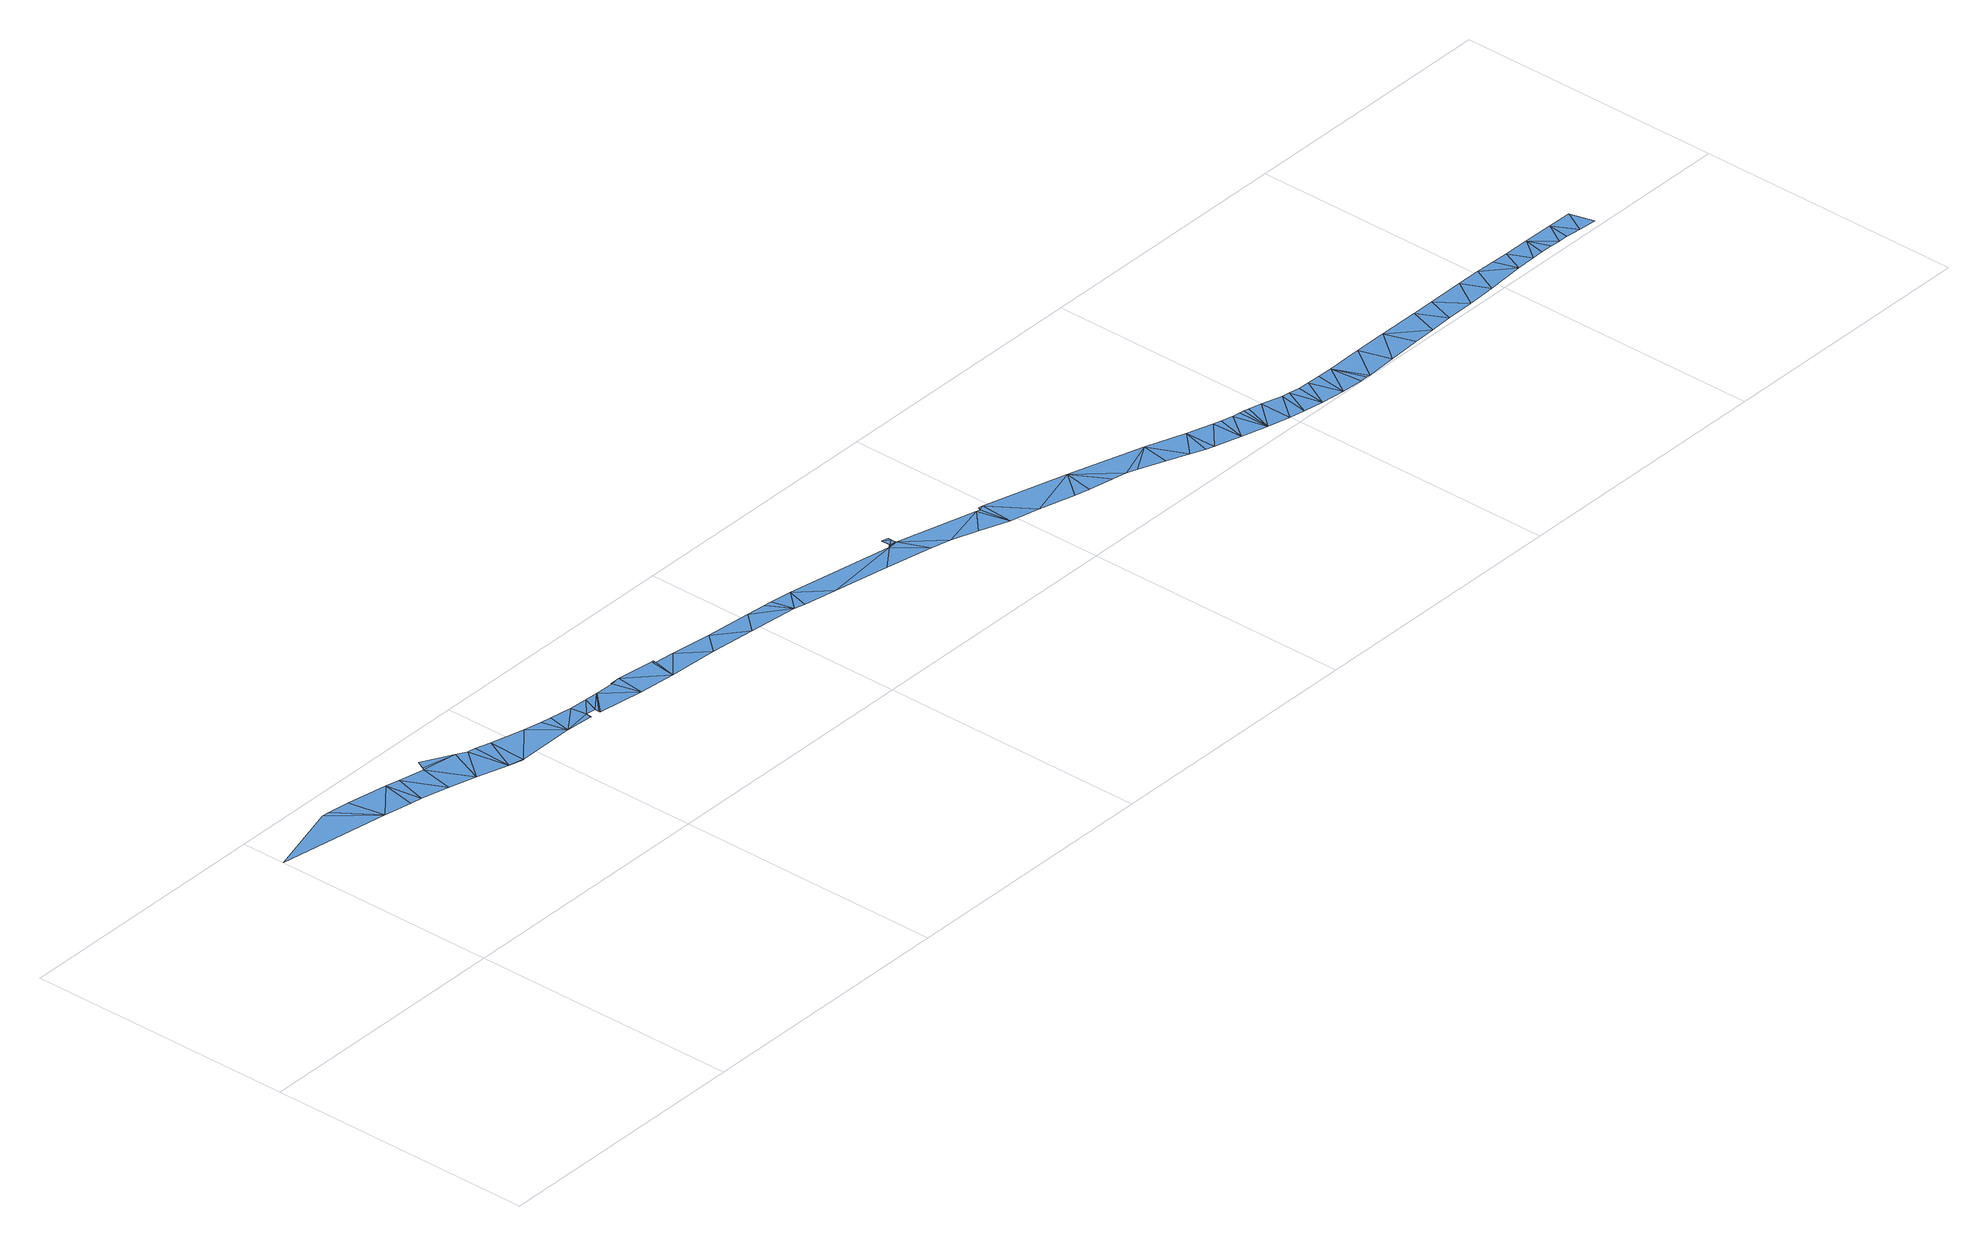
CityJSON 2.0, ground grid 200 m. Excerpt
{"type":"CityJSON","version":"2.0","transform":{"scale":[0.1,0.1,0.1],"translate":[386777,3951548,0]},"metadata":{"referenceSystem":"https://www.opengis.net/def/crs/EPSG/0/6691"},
"CityObjects":{
"waterbody1":{"type":"WaterBody","attributes":{"name":"神田川","class":"1030"},"geometry":[{"type":"MultiSurface","lod":"1","boundaries":[[[0,1,2]],[[3,0,2]],[[4,3,2]],[[5,4,2]],[[5,2,6]],[[5,6,7]],[[8,5,7]],[[8,7,9]],[[9,10,8]],[[10,9,11]],[[12,13,14]],[[12,10,11]],[[14,10,12]],[[15,12,11]],[[15,11,16]],[[17,15,16]],[[18,17,16]],[[16,19,20]],[[18,16,20]],[[21,18,20]],[[21,20,22]],[[23,21,22]],[[24,23,22]],[[25,24,22]],[[26,25,22]],[[26,22,27]],[[27,28,26]],[[29,25,26]],[[29,26,30]],[[31,32,33]],[[31,30,32]],[[31,29,30]],[[31,33,34]],[[35,31,34]],[[36,35,34]],[[36,37,35]],[[36,34,38]],[[39,36,38]],[[40,39,38]],[[41,40,38]],[[40,42,39]],[[41,38,43]],[[44,41,43]],[[44,43,45]],[[46,44,45]],[[46,45,47]],[[48,46,47]],[[49,48,47]],[[50,49,47]],[[50,47,51]],[[50,51,52]],[[53,50,52]],[[53,52,54]],[[53,54,55]],[[56,57,53]],[[58,56,53]],[[59,60,53]],[[58,53,60]],[[60,61,58]],[[62,58,61]],[[61,63,62]],[[59,53,55]],[[59,55,64]],[[65,59,64]],[[65,64,66]],[[65,66,67]],[[68,65,67]],[[69,68,67]],[[69,70,68]],[[69,67,71]],[[72,69,71]],[[72,71,73]],[[72,73,74]],[[72,74,75]],[[72,75,76]],[[77,72,76]],[[77,76,78]],[[77,78,79]],[[77,79,80]],[[81,77,80]],[[81,80,82]],[[81,82,83]],[[84,81,83]],[[84,83,85]],[[86,84,85]],[[87,86,85]],[[87,85,88]],[[89,87,88]],[[90,89,88]],[[91,90,88]],[[92,91,88]],[[92,88,93]],[[94,92,93]],[[94,93,95]],[[96,94,95]],[[96,95,97]],[[98,96,97]],[[99,98,97]],[[99,97,100]],[[101,99,100]],[[102,101,100]],[[102,100,103]],[[102,103,104]],[[102,104,105]],[[106,102,105]],[[106,105,107]],[[108,106,107]],[[108,107,109]],[[108,109,110]],[[111,108,110]],[[111,110,112]],[[113,111,112]],[[113,112,114]],[[115,113,114]],[[115,114,116]],[[117,115,116]],[[117,116,118]],[[119,117,118]],[[120,119,118]],[[120,118,121]],[[122,120,121]],[[122,121,123]],[[122,123,124]],[[122,124,125]],[[126,122,125]],[[126,125,127]],[[126,127,128]],[[129,126,128]],[[129,128,130]]]}]}
},
"vertices":[
[567,1826,1],[8,1673,1],[833,1535,1],[627,1821,1],[785,1799,1],[1089,1743,1],[1041,1494,1],[1125,1478,1],[1191,1718,1],[1334,1427,1],[1384,1678,1],[1538,1372,1],[1645,1638,1],[1424,1754,1],[1394,1696,1],[1721,1597,1],[1768,1298,1],[1781,1588,1],[1893,1551,1],[1880,1269,0],[1883,1274,0],[2141,1488,1],[2322,1274,0],[2277,1458,0],[2353,1445,1],[2521,1419,1],[2534,1302,1],[2528,1257,1],[2529,1257,1],[2654,1406,1],[2612,1292,1],[2754,1403,1],[2609,1256,1],[2608,1249,1],[2950,1199,1],[2901,1397,1],[2975,1404,1],[2903,1409,1],[3229,1172,1],[3254,1370,1],[3268,1345,1],[3416,1331,1],[3270,1368,1],[3601,1149,1],[3716,1287,1],[3933,1114,1],[4061,1253,1],[4304,1072,1],[4207,1237,1],[4263,1232,1],[4425,1210,1],[4383,1055,1],[4632,1007,1],[5225,1064,1],[5039,928,1],[5392,859,1],[5238,1075,1],[5234,1074,1],[5248,1076,1],[5301,1069,1],[5295,1071,1],[5296,1109,1],[5248,1147,1],[5296,1134,1],[5539,820,1],[5893,909,1],[5733,757,1],[5951,676,1],[5923,901,1],[5964,916,1],[5935,923,1],[6172,620,1],[6585,738,1],[6436,547,1],[6547,524,1],[6736,486,1],[6843,464,1],[7144,571,1],[6919,439,1],[7109,363,1],[7268,299,1],[7433,469,1],[7375,255,1],[7436,236,1],[7626,405,1],[7635,179,1],[7685,390,1],[7768,367,1],[7830,124,1],[7826,358,1],[7862,355,1],[7899,345,1],[7996,320,1],[7993,83,1],[8147,274,1],[8111,60,1],[8205,264,1],[8261,38,1],[8288,253,1],[8370,246,1],[8443,17,1],[8469,246,1],[8585,245,1],[8605,6,1],[8661,9,1],[8688,7,1],[8855,247,1],[8923,17,1],[9101,249,1],[9174,30,1],[9340,36,1],[9409,247,1],[9514,45,1],[9578,246,1],[9728,50,1],[9850,250,1],[9944,59,1],[10032,248,1],[10232,77,1],[10178,245,1],[10303,243,1],[10380,81,1],[10496,241,1],[10465,82,1],[10556,81,1],[10629,79,1],[10722,234,1],[10702,75,1],[10813,65,1],[10904,234,1],[10949,54,1]
]}
